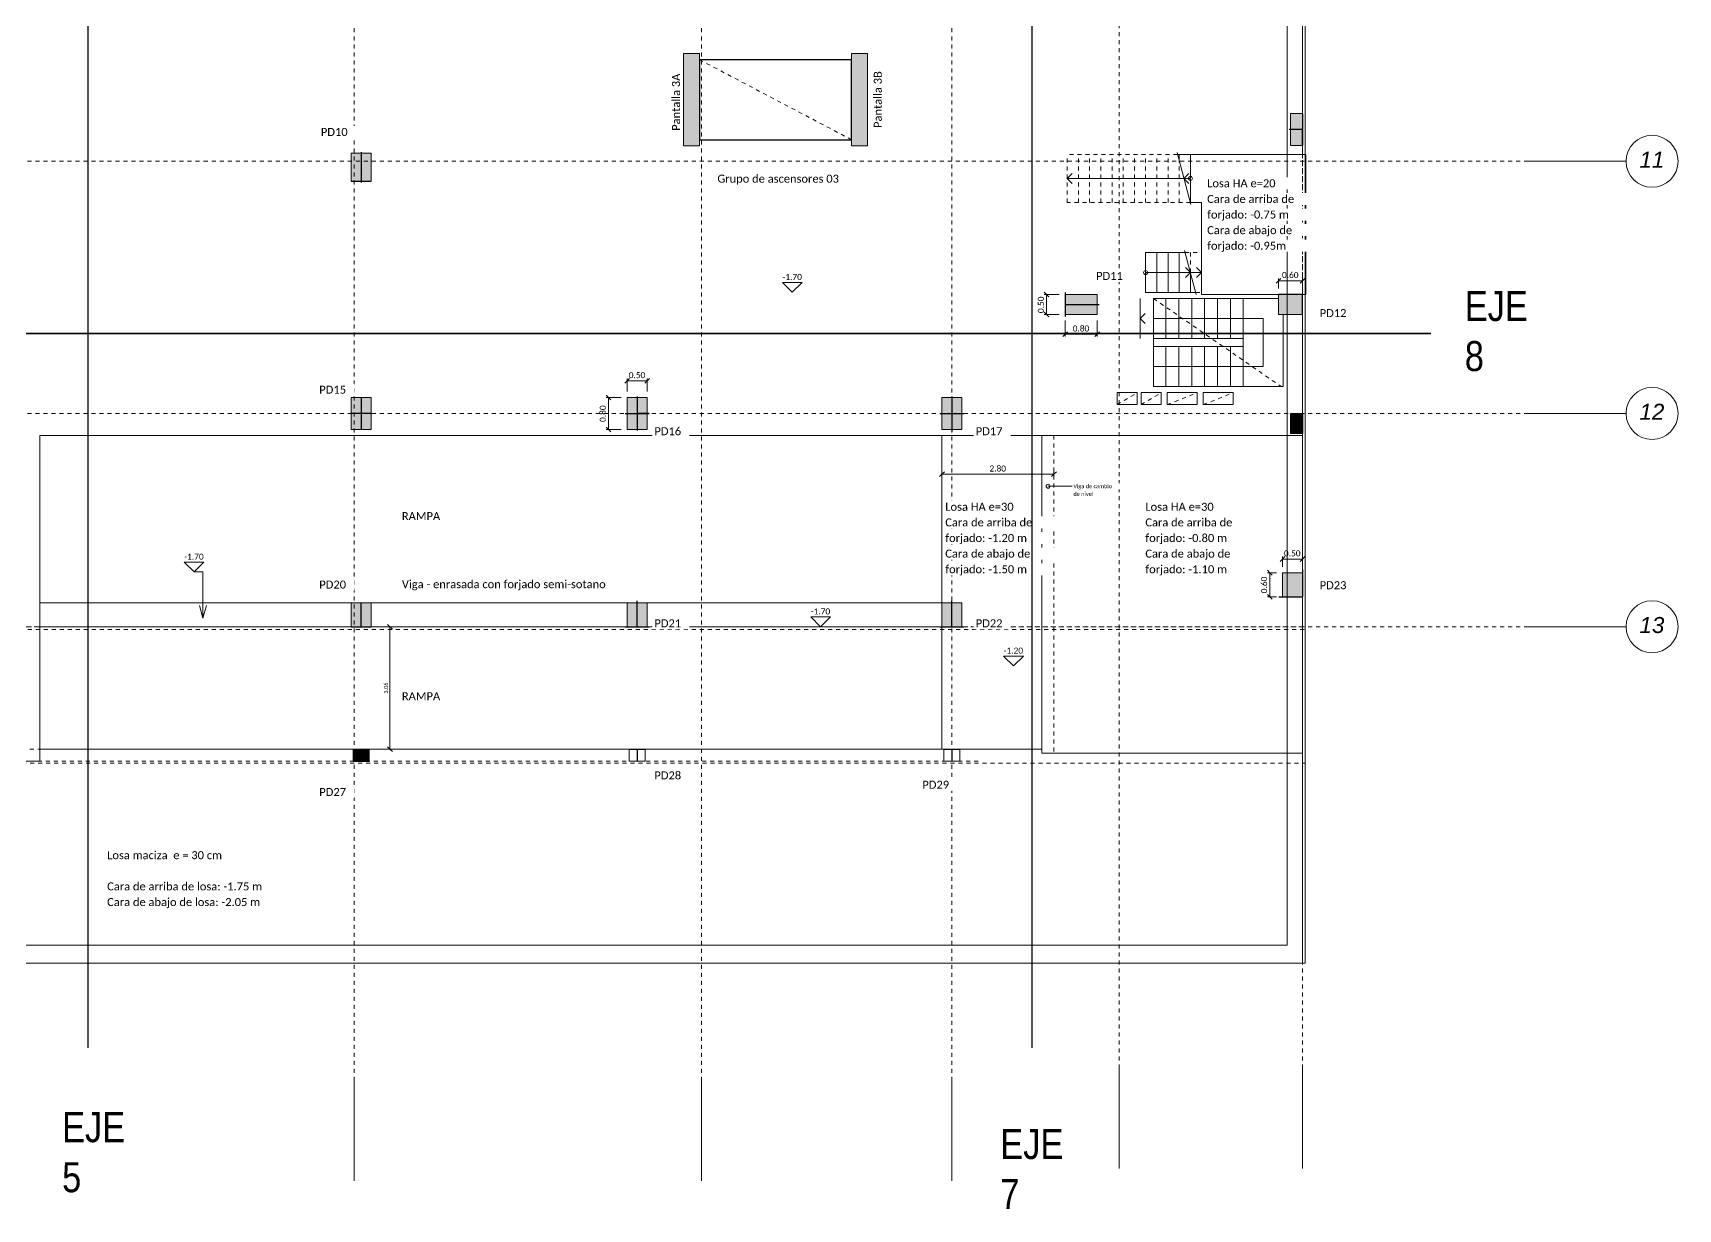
# Model space of a CAD drawing. Header units: millimetres. Extents: x -65 to 53, y -59 to 44.
# Drawn here: x 11.46 to 52.58, y -58.98 to -29.59 of the extents above; entities that cross this region are included whole.
import ezdxf

# ---------------------------------------------------------------- set-up
doc = ezdxf.new("R2010")
doc.units = ezdxf.units.MM
doc.linetypes.add('Trazo general', pattern=[0.001875, 0.00125, -0.000625])
for name, color, linetype, lineweight in [('0-AR-TXT', 7, 'Continuous', 5), ('0-AUX', 7, 'Continuous', 5), ('00-AUX-1', 7, 'Trazo general', 5), ('00-AUX-2', 7, 'Continuous', 5), ('1-AR-ESCALERA', 7, 'Continuous', 5), ('1-AR-ESCALERA-1', 7, 'Trazo general', 5), ('1-AR-PILARES', 7, 'Continuous', 5), ('1-AR-VISTA', 7, 'Continuous', 5), ('CS-COTAS-100', 7, 'Continuous', 5), ('CS-NIVELES', 7, 'Continuous', 5), ('CS-NIVELES-1', 7, 'Continuous', 15)]:
    doc.layers.add(name, color=color, linetype=linetype, lineweight=lineweight)
for name, color, linetype, lineweight, true_color in [('0-AR-TXT-1', 5, 'Continuous', 5, 0x0000ff), ('0-AR-TXT-2', 1, 'Continuous', 5, 0xff0000), ('00-AUX-3', 7, 'Continuous', 25, 0xff8000), ('00-AUX-4', 7, 'Trazo general', 5, 0xa80000), ('00-AUX-5', 5, 'Trazo general', 5, 0x0000ff), ('1-AR-PILARES-1', 7, 'Continuous', 5, 0xc0c0c0), ('CS-COTAS-1', 7, 'Continuous', 5, 0x0080c0), ('CS-COTAS-2', 7, 'Continuous', 5, 0x544282), ('REJILLA-1', 7, 'Continuous', 5, 0x008080), ('REJILLA-2', 7, 'Trazo general', 5, 0x008080)]:
    doc.layers.add(name, color=color, linetype=linetype, lineweight=lineweight, true_color=true_color)
doc.layers.add('EJES DE REPLANTEO', color=30, linetype='Continuous')
doc.styles.add('Arial_I', font='ariali.ttf', dxfattribs={"height": 0.4})
doc.styles.add('Calibri', font='calibri.ttf', dxfattribs={"height": 0.2})
doc.styles.add('Calibri_1', font='calibri.ttf', dxfattribs={"height": 0.15})
doc.styles.add('Calibri_2', font='calibri.ttf', dxfattribs={"height": 0.1})
doc.styles.add('FS_Technic', font='technic_.ttf', dxfattribs={"height": 2.5})
doc.dimstyles.new('AIC_P_Azul_1', dxfattribs={"dimscale": 0.3048, "dimtxt": 0.117735, "dimasz": 0.393701, "dimexe": 0.098425, "dimexo": 0.262467, "dimgap": 0.032808, "dimtad": 1, "dimrnd": 0.01, "dimzin": 0, "dimdsep": 46, "dimtxsty": 'Calibri_2', "dimblk1": 'OBLIQUE', "dimblk2": 'OBLIQUE', "dimsah": 1, "dimcen": 0.09, "dimazin": 0, "dimtfac": 1, "dimtdec": 4, "dimtix": 1, "dimtmove": 0, "dimatfit": 3, "dimfxl": 1, "dimtvp": 1, "dimtolj": 1, "dimtzin": 0, "dimarcsym": 2})
doc.dimstyles.new('AIC_replanteo', dxfattribs={"dimscale": 0.3048, "dimtxt": 0.176602, "dimasz": 0.393701, "dimexe": 0.19685, "dimexo": 0.492126, "dimgap": 0.032808, "dimtad": 1, "dimrnd": 0.01, "dimzin": 0, "dimdsep": 46, "dimtxsty": 'Calibri_1', "dimblk1": 'OBLIQUE', "dimblk2": 'OBLIQUE', "dimsah": 1, "dimcen": 0.09, "dimazin": 0, "dimtfac": 1, "dimtdec": 4, "dimtix": 1, "dimtmove": 0, "dimatfit": 3, "dimfxl": 1, "dimtvp": 1, "dimtolj": 1, "dimtzin": 0, "dimarcsym": 2})

# ---------------------------------------------------------------- blocks, each defined once
blk = doc.blocks.new('Rejilla - Extremo de rejilla-3554-Semi-sotano - forjado 02- STR')
at = {"layer": '0-AUX'}
blk.add_circle((0, 0), 0.0065, dxfattribs=at)
blk = doc.blocks.new('DIMBLOCK76-Semi-sotano - forjado 02- STR')
at = {"layer": 'CS-COTAS-100', "color": 187, "lineweight": 15, "true_color": 0x544282, "transparency": 16777216}
for p, q in [((42.59, -35.786), (42.65, -35.726)), ((43.19, -35.786), (43.25, -35.726)), ((42.59, -35.786), (42.53, -35.846)), ((43.19, -35.786), (43.13, -35.846))]:
    blk.add_line(p, q, dxfattribs=at)
at = {"layer": 'CS-COTAS-100', "color": 187, "true_color": 0x544282, "transparency": 16777216}
for p, q in [((42.59, -35.786), (42.59, -35.726)), ((43.19, -35.786), (43.19, -35.726)), ((42.59, -35.786), (43.19, -35.786)), ((42.59, -35.786), (42.59, -35.982)), ((43.19, -35.786), (43.19, -35.982))]:
    blk.add_line(p, q, dxfattribs=at)
at = {"layer": 'CS-COTAS-100', "color": 0, "transparency": 16777216, "insert": (42.677, -35.568), "char_height": 0.15, "width": 0.5107, "attachment_point": 1, "line_spacing_factor": 1.158048, "style": 'Calibri_1'}
blk.add_mtext('0.60', dxfattribs=at)
blk = doc.blocks.new('_Oblique')
at = {"color": 0, "linetype": 'ByBlock', "lineweight": -2}
blk.add_line((-0.5, -0.5), (0.5, 0.5), dxfattribs=at)
blk = doc.blocks.new('DIMBLOCK77-Semi-sotano - forjado 02- STR')
at = {"layer": 'CS-COTAS-100', "color": 187, "true_color": 0x544282, "transparency": 16777216}
for p, q in [((37.26, -37.122), (37.26, -36.782)), ((38.06, -37.122), (38.06, -36.782)), ((37.26, -37.122), (38.06, -37.122)), ((37.26, -37.122), (37.26, -37.182)), ((38.06, -37.122), (38.06, -37.182))]:
    blk.add_line(p, q, dxfattribs=at)
at = {"layer": 'CS-COTAS-100', "color": 187, "lineweight": 15, "true_color": 0x544282, "transparency": 16777216}
for p, q in [((37.26, -37.122), (37.2, -37.182)), ((37.26, -37.122), (37.32, -37.062)), ((38.06, -37.122), (38, -37.182)), ((38.06, -37.122), (38.12, -37.062))]:
    blk.add_line(p, q, dxfattribs=at)
at = {"layer": 'CS-COTAS-100', "color": 0, "transparency": 16777216, "insert": (37.447, -36.904), "char_height": 0.15, "width": 0.5107, "attachment_point": 1, "line_spacing_factor": 1.158048, "style": 'Calibri_1'}
blk.add_mtext('0.80', dxfattribs=at)
blk = doc.blocks.new('DIMBLOCK78-Semi-sotano - forjado 02- STR')
at = {"layer": 'CS-COTAS-100', "color": 187, "lineweight": 15, "true_color": 0x544282, "transparency": 16777216}
for p, q in [((36.794, -36.132), (36.734, -36.072)), ((36.794, -36.132), (36.854, -36.192)), ((36.794, -36.632), (36.734, -36.572)), ((36.794, -36.632), (36.854, -36.692))]:
    blk.add_line(p, q, dxfattribs=at)
at = {"layer": 'CS-COTAS-100', "color": 187, "true_color": 0x544282, "transparency": 16777216}
for p, q in [((36.794, -36.132), (36.734, -36.132)), ((36.794, -36.132), (36.794, -36.632)), ((36.794, -36.132), (37.11, -36.132)), ((36.794, -36.632), (36.734, -36.632)), ((36.794, -36.632), (37.11, -36.632))]:
    blk.add_line(p, q, dxfattribs=at)
at = {"layer": 'CS-COTAS-100', "color": 0, "transparency": 16777216, "insert": (36.576, -36.595), "char_height": 0.15, "width": 0.5107, "attachment_point": 1, "rotation": 90, "line_spacing_factor": 1.158048, "style": 'Calibri_1'}
blk.add_mtext('0.50', dxfattribs=at)
blk = doc.blocks.new('DIMBLOCK79-Semi-sotano - forjado 02- STR')
at = {"layer": 'CS-COTAS-100', "color": 187, "lineweight": 15, "true_color": 0x544282, "transparency": 16777216}
for p, q in [((26.315, -38.288), (26.375, -38.228)), ((26.815, -38.288), (26.875, -38.228)), ((26.315, -38.288), (26.255, -38.348)), ((26.815, -38.288), (26.755, -38.348))]:
    blk.add_line(p, q, dxfattribs=at)
at = {"layer": 'CS-COTAS-100', "color": 187, "true_color": 0x544282, "transparency": 16777216}
for p, q in [((26.315, -38.288), (26.315, -38.228)), ((26.815, -38.288), (26.815, -38.228)), ((26.315, -38.288), (26.815, -38.288)), ((26.315, -38.288), (26.315, -38.552)), ((26.815, -38.288), (26.815, -38.552))]:
    blk.add_line(p, q, dxfattribs=at)
at = {"layer": 'CS-COTAS-100', "color": 0, "transparency": 16777216, "insert": (26.352, -38.07), "char_height": 0.15, "width": 0.5107, "attachment_point": 1, "line_spacing_factor": 1.158048, "style": 'Calibri_1'}
blk.add_mtext('0.50', dxfattribs=at)
blk = doc.blocks.new('DIMBLOCK80-Semi-sotano - forjado 02- STR')
at = {"layer": 'CS-COTAS-100', "color": 187, "lineweight": 15, "true_color": 0x544282, "transparency": 16777216}
for p, q in [((25.847, -38.702), (25.787, -38.642)), ((25.847, -38.702), (25.907, -38.762)), ((25.847, -39.502), (25.787, -39.442)), ((25.847, -39.502), (25.907, -39.562))]:
    blk.add_line(p, q, dxfattribs=at)
at = {"layer": 'CS-COTAS-100', "color": 187, "true_color": 0x544282, "transparency": 16777216}
for p, q in [((25.847, -38.702), (25.787, -38.702)), ((25.847, -39.502), (25.847, -38.702)), ((25.847, -38.702), (26.165, -38.702)), ((25.847, -39.502), (25.787, -39.502)), ((25.847, -39.502), (26.165, -39.502))]:
    blk.add_line(p, q, dxfattribs=at)
at = {"layer": 'CS-COTAS-100', "color": 0, "transparency": 16777216, "insert": (25.629, -39.315), "char_height": 0.15, "width": 0.5107, "attachment_point": 1, "rotation": 90, "line_spacing_factor": 1.158048, "style": 'Calibri_1'}
blk.add_mtext('0.80', dxfattribs=at)
blk = doc.blocks.new('DIMBLOCK81-Semi-sotano - forjado 02- STR')
at = {"layer": 'CS-COTAS-100', "color": 187, "lineweight": 15, "true_color": 0x544282, "transparency": 16777216}
for p, q in [((42.69, -42.74), (42.63, -42.8)), ((42.69, -42.74), (42.75, -42.68)), ((43.19, -42.74), (43.13, -42.8)), ((43.19, -42.74), (43.25, -42.68))]:
    blk.add_line(p, q, dxfattribs=at)
at = {"layer": 'CS-COTAS-100', "color": 187, "true_color": 0x544282, "transparency": 16777216}
for p, q in [((42.69, -42.74), (42.69, -42.68)), ((42.69, -42.74), (43.19, -42.74)), ((42.69, -42.74), (42.69, -42.932)), ((43.19, -42.74), (43.19, -42.68)), ((43.19, -42.74), (43.19, -42.932))]:
    blk.add_line(p, q, dxfattribs=at)
at = {"layer": 'CS-COTAS-100', "color": 0, "transparency": 16777216, "insert": (42.727, -42.522), "char_height": 0.15, "width": 0.5107, "attachment_point": 1, "line_spacing_factor": 1.158048, "style": 'Calibri_1'}
blk.add_mtext('0.50', dxfattribs=at)
blk = doc.blocks.new('DIMBLOCK82-Semi-sotano - forjado 02- STR')
at = {"layer": 'CS-COTAS-100', "color": 187, "lineweight": 15, "true_color": 0x544282, "transparency": 16777216}
for p, q in [((42.374, -43.082), (42.314, -43.022)), ((42.374, -43.082), (42.434, -43.142)), ((42.374, -43.682), (42.314, -43.622)), ((42.374, -43.682), (42.434, -43.742))]:
    blk.add_line(p, q, dxfattribs=at)
at = {"layer": 'CS-COTAS-100', "color": 187, "true_color": 0x544282, "transparency": 16777216}
for p, q in [((42.374, -43.082), (42.314, -43.082)), ((42.374, -43.682), (42.374, -43.082)), ((42.374, -43.082), (42.54, -43.082)), ((42.374, -43.682), (42.314, -43.682)), ((42.374, -43.682), (42.54, -43.682))]:
    blk.add_line(p, q, dxfattribs=at)
at = {"layer": 'CS-COTAS-100', "color": 0, "transparency": 16777216, "insert": (42.156, -43.595), "char_height": 0.15, "width": 0.5107, "attachment_point": 1, "rotation": 90, "line_spacing_factor": 1.158048, "style": 'Calibri_1'}
blk.add_mtext('0.60', dxfattribs=at)
blk = doc.blocks.new('DIMBLOCK95-Semi-sotano - forjado 02- STR')
at = {"layer": 'CS-COTAS-100', "color": 187, "lineweight": 15, "true_color": 0x544282, "transparency": 16777216}
for p, q in [((34.18, -40.621), (34.12, -40.681)), ((34.18, -40.621), (34.24, -40.561)), ((36.98, -40.621), (36.92, -40.681)), ((36.98, -40.621), (37.04, -40.561))]:
    blk.add_line(p, q, dxfattribs=at)
at = {"layer": 'CS-COTAS-100', "color": 187, "true_color": 0x544282, "transparency": 16777216}
for p, q in [((34.18, -40.621), (34.18, -40.561)), ((34.18, -40.621), (36.98, -40.621)), ((34.18, -40.621), (34.18, -40.686)), ((36.98, -40.621), (36.98, -40.561)), ((36.98, -40.621), (36.98, -40.686))]:
    blk.add_line(p, q, dxfattribs=at)
at = {"layer": 'CS-COTAS-100', "color": 0, "transparency": 16777216, "insert": (35.367, -40.403), "char_height": 0.15, "width": 0.5107, "attachment_point": 1, "line_spacing_factor": 1.158048, "style": 'Calibri_1'}
blk.add_mtext('2.80', dxfattribs=at)
blk = doc.blocks.new('Cotas de elevación - Cota vertical-26384-Semi-sotano - forjado 02- STR')
at = {"layer": 'CS-NIVELES'}
for p, q in [((0.00247, 0.00247), (-0.00247, 0.00247)), ((-0.00247, 0.00247), (0, 0)), ((0, 0), (0.00247, 0.00247))]:
    blk.add_line(p, q, dxfattribs=at)
blk = doc.blocks.new('DIMBLOCK103-Semi-sotano - forjado 02- STR')
at = {"layer": 'CS-COTAS-100', "color": 142, "lineweight": 15, "true_color": 0x0080c0, "transparency": 16777216}
for p, q in [((20.386, -44.432), (20.326, -44.372)), ((20.386, -44.432), (20.446, -44.492)), ((20.386, -47.492), (20.326, -47.432)), ((20.386, -47.492), (20.446, -47.552))]:
    blk.add_line(p, q, dxfattribs=at)
at = {"layer": 'CS-COTAS-100', "color": 142, "true_color": 0x0080c0, "transparency": 16777216}
for p, q in [((20.386, -44.432), (20, -44.432)), ((20.386, -47.492), (20.386, -44.432)), ((20.386, -44.432), (20.416, -44.432)), ((20.386, -47.492), (20.381, -47.492)), ((20.386, -47.492), (20.416, -47.492))]:
    blk.add_line(p, q, dxfattribs=at)
at = {"layer": 'CS-COTAS-100', "color": 0, "transparency": 16777216, "insert": (20.237, -46.104), "char_height": 0.1, "width": 0.34047, "attachment_point": 1, "rotation": 90, "line_spacing_factor": 1.158048, "style": 'Calibri_2'}
blk.add_mtext('3.06', dxfattribs=at)
blk = doc.blocks.new('zw$7473')
at = {"layer": 'EJES DE REPLANTEO'}
for p, q in [((-6.648, -79.782), (-6.648, 15.611)), ((16.942, -79.782), (16.942, -26.497)), ((26.908, -61.93), (-62.197, -61.93)), ((-31.24, -61.93), (26.908, -61.93))]:
    blk.add_line(p, q, dxfattribs=at)
at = {"layer": 'EJES DE REPLANTEO', "char_height": 0.75, "attachment_point": 1, "style": 'FS_Technic'}
for s, insert, width in [('EJE 8', (27.756, -60.871), 0.46178), ('EJE 5', (-7.297, -81.389), 0.32984), ('EJE 7', (16.149, -81.811), 0.58017)]:
    blk.add_mtext(s, dxfattribs=dict(at, insert=insert, width=width))

msp = doc.modelspace()

# ---------------------------------------------------------------- hatches: boundary and pattern name
at = {"layer": '1-AR-PILARES-1'}
for points in [[(27.72, -32.412), (28.12, -32.412), (28.12, -30.112), (27.72, -30.112), (27.72, -31.584)], [(31.92, -32.412), (32.32, -32.412), (32.32, -30.112), (31.92, -30.112), (31.92, -31.584)], [(42.89, -32.403), (43.19, -32.403), (43.19, -31.603), (42.89, -31.603)], [(19.42, -33.302), (19.92, -33.302), (19.92, -32.602), (19.42, -32.602)], [(38.06, -36.632), (38.06, -36.132), (37.26, -36.132), (37.26, -36.632)], [(42.59, -36.632), (43.19, -36.632), (43.19, -36.132), (42.59, -36.132)], [(19.42, -39.502), (19.92, -39.502), (19.92, -38.702), (19.42, -38.702)], [(26.315, -39.502), (26.815, -39.502), (26.815, -38.702), (26.315, -38.702)], [(34.18, -39.502), (34.68, -39.502), (34.68, -38.702), (34.18, -38.702)], [(42.89, -39.602), (43.19, -39.602), (43.19, -39.102), (42.89, -39.102), (42.89, -39.147)], [(42.69, -43.682), (43.19, -43.682), (43.19, -43.082), (42.69, -43.082)], [(42.69, -43.682), (43.19, -43.682), (43.19, -43.082), (42.69, -43.082)], [(19.42, -44.432), (19.92, -44.432), (19.92, -43.832), (19.42, -43.832)], [(26.315, -44.432), (26.815, -44.432), (26.815, -43.832), (26.315, -43.832)], [(34.18, -44.432), (34.68, -44.432), (34.68, -43.832), (34.18, -43.832)], [(19.47, -47.792), (19.87, -47.792), (19.87, -47.492), (19.47, -47.492)]]:
    msp.add_hatch(color=256, dxfattribs=at).paths.add_polyline_path(points)

# ---------------------------------------------------------------- linework, layer by layer
at = {"layer": '0-AR-TXT'}
msp.add_line((36.834, -40.92), (37.465, -40.92), dxfattribs=at)
msp.add_circle((36.834, -40.92), 0.05, dxfattribs=at)
at = {"layer": '0-AUX'}
for p, q in [((37.31, -33.231), (37.435, -33.106)), ((40.229, -33.231), (37.31, -33.231)), ((37.31, -33.231), (37.435, -33.356)), ((40.229, -33.231), (40.354, -33.106)), ((40.39, -33.231), (40.229, -33.231)), ((40.229, -33.231), (40.354, -33.356)), ((39.27, -35.582), (39.55, -35.582)), ((39.55, -35.582), (39.83, -35.582)), ((39.83, -35.582), (40.11, -35.582)), ((40.11, -35.582), (40.39, -35.582)), ((40.39, -35.582), (40.265, -35.457)), ((40.39, -35.582), (40.265, -35.707)), ((40.39, -35.582), (40.67, -35.582)), ((40.67, -35.582), (40.545, -35.457)), ((40.67, -35.582), (40.545, -35.707)), ((39.132, -36.732), (39.257, -36.607)), ((39.132, -36.732), (39.257, -36.857)), ((39.776, -36.732), (39.47, -36.732)), ((40.099, -36.732), (39.776, -36.732)), ((40.421, -36.732), (40.099, -36.732)), ((40.743, -36.732), (40.421, -36.732)), ((41.065, -36.732), (40.743, -36.732)), ((41.387, -36.732), (41.065, -36.732)), ((41.71, -36.732), (41.387, -36.732)), ((42.21, -36.732), (41.71, -36.732)), ((42.21, -37.932), (42.21, -36.732)), ((39.47, -37.932), (39.776, -37.932)), ((39.776, -37.932), (40.099, -37.932)), ((40.099, -37.932), (40.421, -37.932)), ((40.421, -37.932), (40.743, -37.932)), ((40.743, -37.932), (41.065, -37.932)), ((41.065, -37.932), (41.387, -37.932)), ((41.387, -37.932), (41.71, -37.932)), ((41.71, -37.932), (42.21, -37.932))]:
    msp.add_line(p, q, dxfattribs=at)
for centre in [(40.39, -33.231), (39.27, -35.582)]:
    msp.add_circle(centre, 0.05, dxfattribs=at)
at = {"layer": '00-AUX-1'}
for p, q in [((31.92, -30.262), (28.12, -30.262)), ((28.12, -30.262), (31.92, -32.262)), ((28.12, -32.262), (31.92, -32.262)), ((39.47, -36.232), (42.66, -38.432)), ((38.56, -38.882), (38.56, -38.582)), ((38.56, -38.582), (39.06, -38.582)), ((38.56, -38.882), (39.06, -38.582)), ((39.06, -38.582), (39.06, -38.882)), ((39.16, -38.882), (39.16, -38.582)), ((39.16, -38.882), (39.66, -38.582)), ((39.36, -38.582), (39.66, -38.582)), ((39.66, -38.582), (39.66, -38.882)), ((39.81, -38.882), (39.81, -38.582)), ((39.81, -38.582), (40.56, -38.582)), ((39.81, -38.882), (40.56, -38.582)), ((40.56, -38.582), (40.56, -38.882)), ((40.71, -38.882), (40.71, -38.582)), ((40.71, -38.582), (41.46, -38.582)), ((40.71, -38.882), (41.46, -38.582)), ((41.46, -38.582), (41.46, -38.882)), ((39.06, -38.882), (38.56, -38.882)), ((39.66, -38.882), (39.16, -38.882)), ((40.56, -38.882), (39.81, -38.882)), ((41.46, -38.882), (40.71, -38.882))]:
    msp.add_line(p, q, dxfattribs=at)
at = {"layer": '00-AUX-2'}
for p, q in [((43.26, 35.978), (43.26, -52.842)), ((42.81, 35.528), (42.81, -52.392)), ((-30.84, -52.392), (42.81, -52.392)), ((-31.161, -52.842), (43.26, -52.842))]:
    msp.add_line(p, q, dxfattribs=at)
at = {"layer": '00-AUX-3'}
for p, q in [((28.12, -30.262), (28.12, -32.262)), ((31.92, -30.262), (28.12, -30.262)), ((31.92, -32.262), (31.92, -30.262)), ((43.19, -31.603), (43.19, -32.403)), ((43.19, -32.003), (42.86, -32.003)), ((43.19, -32.403), (43.19, -32.003)), ((28.12, -32.262), (31.92, -32.262)), ((19.67, -32.572), (19.67, -33.332)), ((19.42, -33.302), (19.92, -33.302)), ((37.26, -36.082), (37.26, -36.682)), ((43.19, -36.132), (42.59, -36.132)), ((43.19, -36.632), (43.19, -36.132)), ((37.26, -36.382), (38.11, -36.382)), ((19.67, -38.702), (19.67, -39.502)), ((26.56, -38.677), (26.56, -39.527)), ((34.43, -38.677), (34.43, -39.557)), ((19.92, -39.102), (19.42, -39.102)), ((26.26, -39.102), (26.86, -39.102)), ((26.86, -39.102), (26.56, -39.102)), ((34.13, -39.102), (34.73, -39.102)), ((43.19, -39.102), (43.19, -39.602)), ((43.19, -43.002), (43.19, -43.682)), ((19.67, -44.432), (19.67, -43.832)), ((26.56, -44.432), (26.56, -43.782)), ((34.43, -44.432), (34.43, -43.782)), ((42.6, -43.682), (43.19, -43.682)), ((19.42, -44.432), (19.92, -44.432)), ((26.258, -44.432), (26.863, -44.432)), ((34.13, -44.432), (34.73, -44.432)), ((19.67, -47.792), (19.67, -47.492)), ((26.363, -47.492), (26.763, -47.492)), ((26.563, -47.492), (26.563, -47.792)), ((34.23, -47.492), (34.63, -47.492)), ((34.43, -47.492), (34.43, -47.792)), ((19.47, -47.792), (19.87, -47.792))]:
    msp.add_line(p, q, dxfattribs=at)
at = {"layer": '00-AUX-4'}
for p, q in [((-5.615, -47.492), (35.185, -47.492)), ((-5.615, -47.792), (35.185, -47.792))]:
    msp.add_line(p, q, dxfattribs=at)
at = {"layer": '00-AUX-5'}
for p, q in [((43.19, 35.978), (43.19, -52.842)), ((43.26, 35.978), (43.26, -52.842)), ((36.68, -39.652), (36.68, -47.592)), ((36.98, -39.652), (36.98, -47.592)), ((-33.902, -44.432), (43.26, -44.432)), ((-33.867, -44.502), (43.26, -44.502)), ((-32.406, -47.842), (43.26, -47.842)), ((43.26, -52.842), (-31.161, -52.842))]:
    msp.add_line(p, q, dxfattribs=at)
at = {"layer": '1-AR-ESCALERA'}
for p, q in [((40.056, -32.583), (40.403, -33.88)), ((40.39, -32.632), (40.069, -32.632)), ((40.11, -32.786), (40.11, -32.632)), ((40.39, -33.831), (40.39, -32.632)), ((40.39, -33.831), (40.39, -32.632)), ((39.27, -35.082), (39.27, -36.082)), ((39.27, -35.082), (40.256, -35.082)), ((39.27, -35.082), (39.27, -36.082)), ((39.55, -35.082), (39.55, -36.082)), ((39.83, -35.082), (39.83, -36.082)), ((40.11, -35.082), (40.11, -36.082)), ((40.537, -36.131), (40.243, -35.034)), ((40.39, -35.582), (40.39, -36.082)), ((39.27, -36.082), (40.524, -36.082)), ((39.132, -37.232), (39.132, -36.232)), ((39.776, -37.232), (39.776, -36.232)), ((40.099, -37.232), (40.099, -36.232)), ((40.421, -37.232), (40.421, -36.232)), ((40.743, -37.232), (40.743, -36.232)), ((41.065, -37.232), (41.065, -36.232)), ((41.387, -37.232), (41.387, -36.232)), ((41.71, -37.232), (41.71, -36.232)), ((41.71, -37.232), (41.71, -36.232)), ((41.71, -37.232), (39.47, -37.232)), ((41.71, -37.232), (41.71, -37.432)), ((39.47, -37.432), (41.71, -37.432)), ((39.776, -37.432), (39.776, -38.432)), ((40.099, -37.432), (40.099, -38.432)), ((40.421, -37.432), (40.421, -38.432)), ((40.743, -37.432), (40.743, -38.432)), ((41.065, -37.432), (41.065, -38.432)), ((41.387, -37.432), (41.387, -38.432)), ((41.71, -37.432), (41.71, -38.432)), ((41.71, -37.432), (41.71, -38.432))]:
    msp.add_line(p, q, dxfattribs=at)
at = {"layer": '1-AR-ESCALERA-1'}
for p, q in [((37.31, -33.831), (37.31, -32.632)), ((40.069, -32.632), (37.31, -32.632)), ((37.59, -33.831), (37.59, -32.632)), ((37.87, -33.831), (37.87, -32.632)), ((38.15, -33.831), (38.15, -32.632)), ((38.43, -33.831), (38.43, -32.632)), ((38.71, -33.831), (38.71, -32.632)), ((38.99, -33.831), (38.99, -32.632)), ((39.27, -33.831), (39.27, -32.632)), ((39.55, -33.831), (39.55, -32.632)), ((39.83, -33.831), (39.83, -32.632)), ((40.11, -33.831), (40.11, -32.786)), ((40.39, -33.831), (37.31, -33.831)), ((40.256, -35.082), (40.67, -35.082)), ((40.39, -35.082), (40.39, -35.582)), ((40.67, -35.082), (40.67, -36.082)), ((40.524, -36.082), (40.67, -36.082))]:
    msp.add_line(p, q, dxfattribs=at)
at = {"layer": '1-AR-PILARES'}
for p, q in [((27.72, -30.112), (27.72, -32.412)), ((28.12, -30.112), (27.72, -30.112)), ((28.12, -32.412), (28.12, -30.112)), ((31.92, -30.112), (31.92, -32.412)), ((32.32, -30.112), (31.92, -30.112)), ((32.32, -32.412), (32.32, -30.112)), ((43.19, -31.603), (42.89, -31.603)), ((42.89, -31.603), (42.89, -32.403)), ((43.19, -32.403), (43.19, -31.603)), ((27.72, -32.412), (28.12, -32.412)), ((31.92, -32.412), (32.32, -32.412)), ((42.89, -32.403), (43.19, -32.403)), ((19.92, -32.602), (19.42, -32.602)), ((19.42, -32.602), (19.42, -33.302)), ((19.92, -33.302), (19.92, -32.602)), ((19.42, -33.302), (19.92, -33.302)), ((38.06, -36.132), (37.26, -36.132)), ((37.26, -36.132), (37.26, -36.632)), ((38.06, -36.632), (38.06, -36.132)), ((43.19, -36.132), (42.59, -36.132)), ((42.59, -36.132), (42.59, -36.632)), ((43.19, -36.632), (43.19, -36.132)), ((37.26, -36.632), (38.06, -36.632)), ((42.59, -36.632), (43.19, -36.632)), ((19.42, -38.702), (19.42, -39.502)), ((19.92, -38.702), (19.42, -38.702)), ((19.92, -39.502), (19.92, -38.702)), ((26.315, -38.702), (26.315, -39.502)), ((26.815, -38.702), (26.315, -38.702)), ((26.815, -39.502), (26.815, -38.702)), ((34.18, -38.702), (34.18, -39.502)), ((34.68, -38.702), (34.18, -38.702)), ((34.68, -39.502), (34.68, -38.702)), ((43.19, -39.102), (42.89, -39.102)), ((42.89, -39.102), (42.89, -39.602)), ((43.19, -39.602), (43.19, -39.102)), ((19.42, -39.502), (19.92, -39.502)), ((26.315, -39.502), (26.815, -39.502)), ((34.18, -39.502), (34.68, -39.502)), ((42.89, -39.602), (43.19, -39.602)), ((42.69, -43.082), (42.69, -43.682)), ((43.19, -43.082), (42.69, -43.082)), ((42.69, -43.082), (42.69, -43.682)), ((43.19, -43.082), (42.69, -43.082)), ((43.19, -43.682), (43.19, -43.082)), ((43.19, -43.682), (43.19, -43.082)), ((19.42, -43.832), (19.42, -44.432)), ((19.92, -43.832), (19.42, -43.832)), ((19.92, -44.432), (19.92, -43.832)), ((26.315, -43.832), (26.315, -44.432)), ((26.815, -43.832), (26.315, -43.832)), ((26.815, -44.432), (26.815, -43.832)), ((34.18, -43.832), (34.18, -44.432)), ((34.68, -43.832), (34.18, -43.832)), ((34.68, -44.432), (34.68, -43.832)), ((42.69, -43.682), (43.19, -43.682)), ((42.69, -43.682), (43.19, -43.682)), ((19.42, -44.432), (19.92, -44.432)), ((26.315, -44.432), (26.815, -44.432)), ((34.18, -44.432), (34.68, -44.432)), ((19.87, -47.492), (19.47, -47.492)), ((19.47, -47.492), (19.47, -47.792)), ((19.87, -47.792), (19.87, -47.492)), ((26.765, -47.492), (26.365, -47.492)), ((26.365, -47.792), (26.365, -47.492)), ((26.765, -47.792), (26.765, -47.492)), ((34.63, -47.492), (34.23, -47.492)), ((34.23, -47.792), (34.23, -47.492)), ((34.63, -47.792), (34.63, -47.492)), ((19.47, -47.792), (19.87, -47.792)), ((26.765, -47.792), (26.365, -47.792)), ((34.63, -47.792), (34.23, -47.792))]:
    msp.add_line(p, q, dxfattribs=at)
at = {"layer": '1-AR-VISTA'}
for p, q in [((43.19, -31.603), (43.19, -28.277)), ((28.12, -30.262), (31.92, -30.262)), ((31.92, -32.262), (28.12, -32.262)), ((43.19, -32.632), (43.19, -32.403)), ((43.27, -32.632), (40.39, -32.632)), ((43.27, -36.132), (43.27, -32.632)), ((40.39, -33.831), (40.67, -33.831)), ((40.67, -33.831), (40.67, -36.132)), ((40.67, -36.132), (42.59, -36.132)), ((43.19, -36.132), (43.27, -36.132)), ((39.47, -38.432), (39.47, -36.232)), ((39.47, -36.232), (42.59, -36.232)), ((42.71, -36.632), (42.71, -38.432)), ((43.19, -39.102), (43.19, -36.632)), ((38.56, -38.582), (39.06, -38.582)), ((38.56, -38.882), (38.56, -38.582)), ((39.06, -38.582), (39.06, -38.882)), ((39.16, -38.582), (39.66, -38.582)), ((39.16, -38.882), (39.16, -38.582)), ((42.71, -38.432), (39.47, -38.432)), ((39.66, -38.582), (39.66, -38.882)), ((39.81, -38.582), (40.56, -38.582)), ((39.81, -38.882), (39.81, -38.582)), ((40.56, -38.582), (40.56, -38.882)), ((40.71, -38.582), (41.46, -38.582)), ((40.71, -38.882), (40.71, -38.582)), ((41.46, -38.582), (41.46, -38.882)), ((39.06, -38.882), (38.56, -38.882)), ((39.66, -38.882), (39.16, -38.882)), ((40.56, -38.882), (39.81, -38.882)), ((41.46, -38.882), (40.71, -38.882)), ((11.635, -47.792), (11.635, -39.652)), ((11.635, -39.652), (43.19, -39.652)), ((34.18, -39.652), (34.18, -43.832)), ((36.68, -39.652), (36.68, -47.592)), ((43.19, -43.082), (43.19, -39.602)), ((19.42, -43.832), (11.635, -43.832)), ((26.315, -43.832), (19.92, -43.832)), ((34.18, -43.832), (26.815, -43.832)), ((43.19, -52.842), (43.19, -43.682)), ((11.635, -44.432), (19.42, -44.432)), ((19.92, -44.432), (26.315, -44.432)), ((26.815, -44.432), (34.18, -44.432)), ((34.18, -44.432), (34.18, -47.492)), ((19.47, -47.492), (11.635, -47.492)), ((26.365, -47.492), (19.87, -47.492)), ((34.23, -47.492), (26.765, -47.492)), ((34.63, -47.492), (36.68, -47.492)), ((36.68, -47.592), (43.19, -47.592)), ((11.19, -47.792), (11.635, -47.792)), ((2.335, -52.842), (43.19, -52.842))]:
    msp.add_line(p, q, dxfattribs=at)
at = {"layer": 'CS-NIVELES'}
for p, q in [((15.712, -43.062), (15.49, -43.062)), ((15.712, -44.218), (15.712, -43.062))]:
    msp.add_line(p, q, dxfattribs=at)
at = {"layer": 'CS-NIVELES-1'}
for q in [(15.627, -43.9), (15.797, -43.9)]:
    msp.add_line((15.712, -44.218), q, dxfattribs=at)
at = {"layer": 'REJILLA-1'}
for p, q in [((48.777, -32.802), (51.277, -32.802)), ((48.777, -39.102), (51.277, -39.102)), ((48.777, -44.432), (51.277, -44.432)), ((38.61, -57.972), (38.61, -55.472)), ((43.19, -57.972), (43.19, -55.472)), ((19.49, -58.279), (19.49, -55.779)), ((28.17, -58.279), (28.17, -55.779)), ((34.43, -58.279), (34.43, -55.779))]:
    msp.add_line(p, q, dxfattribs=at)
at = {"layer": 'REJILLA-2'}
for p, q in [((19.49, -55.779), (19.49, 40.6)), ((28.17, -55.779), (28.17, 40.6)), ((34.43, -55.779), (34.43, 40.6)), ((38.61, -55.472), (38.61, 40.6)), ((43.19, -55.472), (43.19, 40.6)), ((-33.27, -32.802), (48.777, -32.802)), ((-33.27, -39.102), (48.777, -39.102)), ((-33.27, -44.432), (48.777, -44.432))]:
    msp.add_line(p, q, dxfattribs=at)

# ---------------------------------------------------------------- block references
at = {"layer": '0-AUX', "xscale": 99.99999999999993, "yscale": 99.99999999999993, "zscale": 99.99999999999993, "rotation": 269.9999999999994}
for p in [(51.927, -32.802), (51.927, -39.102), (51.927, -44.432)]:
    msp.add_blockref('Rejilla - Extremo de rejilla-3554-Semi-sotano - forjado 02- STR', p, dxfattribs=at)
at = {"layer": 'CS-NIVELES', "xscale": 99.99999999999993, "yscale": 99.99999999999993, "zscale": 99.99999999999993}
for p in [(30.441, -36.073), (15.49, -43.062), (31.147, -44.432), (35.967, -45.41)]:
    msp.add_blockref('Cotas de elevación - Cota vertical-26384-Semi-sotano - forjado 02- STR', p, dxfattribs=at)

# ---------------------------------------------------------------- texts
at = {"layer": '0-AR-TXT-1', "char_height": 0.2, "attachment_point": 1, "style": 'Calibri', "bg_fill": 3, "box_fill_scale": 1.25, "bg_fill_color": 256, "bg_fill_true_color": 13158600, "bg_fill_transparency": 0}
for s, insert, width in [('Grupo de ascensores 03', (28.568, -33.136), 3.74388), ('PD12', (43.62, -36.494), 0.82574), ('PD23', (43.62, -43.294), 0.82574)]:
    msp.add_mtext(s, dxfattribs=dict(at, insert=insert, width=width))
at = {"layer": '0-AR-TXT-2', "char_height": 0.2, "attachment_point": 1, "style": 'Calibri', "bg_fill": 3, "box_fill_scale": 1.25, "bg_fill_color": 256, "bg_fill_true_color": 13158600, "bg_fill_transparency": 0}
for s, insert, width in [('RAMPA', (20.683, -41.568), 1.1865), ('Losa HA e=30', (39.263, -41.334), 2.10844), ('Viga - enrasada con forjado semi-sotano', (20.683, -43.268), 6.28523), ('RAMPA', (20.683, -46.068), 1.1865), ('Losa maciza  e = 30 cm', (13.318, -50.04), 3.53544), ('Cara de arriba de losa: -1.75 m', (13.318, -50.82), 4.78607)]:
    msp.add_mtext(s, dxfattribs=dict(at, insert=insert, width=width))
at = {"layer": 'CS-NIVELES', "char_height": 0.15, "width": 0.59123, "attachment_point": 1, "line_spacing_factor": 1.158048, "style": 'Calibri_1'}
for s, insert in [('-1.70', (30.195, -35.615)), ('-1.70', (15.244, -42.604)), ('-1.70', (30.901, -43.974)), ('-1.20', (35.721, -44.952))]:
    msp.add_mtext(s, dxfattribs=dict(at, insert=insert))

# ---------------------------------------------------------------- dimensions: what is measured, and where the dimension line sits
at = {"layer": 'CS-COTAS-2'}
for base, p1, p2, override, picture, middle in [((43.19, -35.786), (42.59, -36.132), (43.19, -36.132), {"dimpost": '<>', "dimfxl": 0.6}, 'DIMBLOCK76-Semi-sotano - forjado 02- STR', (42.89, -35.699)), ((38.06, -37.122), (37.26, -36.632), (38.06, -36.632), {"dimpost": '<>', "dimfxl": 0.8}, 'DIMBLOCK77-Semi-sotano - forjado 02- STR', (37.66, -37.035)), ((26.815, -38.288), (26.315, -38.702), (26.815, -38.702), {"dimpost": '<>', "dimfxl": 0.5}, 'DIMBLOCK79-Semi-sotano - forjado 02- STR', (26.565, -38.201)), ((36.98, -40.621), (34.18, -40.536), (36.98, -40.536), {"dimpost": '<>', "dimfxl": 2.8}, 'DIMBLOCK95-Semi-sotano - forjado 02- STR', (35.58, -40.534)), ((43.19, -42.74), (42.69, -43.082), (43.19, -43.082), {"dimpost": '<>', "dimfxl": 0.5}, 'DIMBLOCK81-Semi-sotano - forjado 02- STR', (42.94, -42.653))]:
    dim = msp.add_linear_dim(base=base, p1=p1, p2=p2, dimstyle='AIC_replanteo', override=override, dxfattribs=at)
    dim.commit()
    dim.dimension.update_dxf_attribs({"geometry": picture, "text_midpoint": middle})
for base, p1, p2, override, picture, middle in [((36.794, -36.632), (37.26, -36.132), (37.26, -36.632), {"dimpost": '<>', "dimfxl": 0.5}, 'DIMBLOCK78-Semi-sotano - forjado 02- STR', (36.707, -36.382)), ((25.847, -38.702), (26.315, -39.502), (26.315, -38.702), {"dimpost": '<>', "dimfxl": 0.8}, 'DIMBLOCK80-Semi-sotano - forjado 02- STR', (25.76, -39.102)), ((42.374, -43.082), (42.69, -43.682), (42.69, -43.082), {"dimpost": '<>', "dimfxl": 0.6}, 'DIMBLOCK82-Semi-sotano - forjado 02- STR', (42.287, -43.382))]:
    dim = msp.add_linear_dim(base=base, p1=p1, p2=p2, angle=90, dimstyle='AIC_replanteo', override=override, dxfattribs=at)
    dim.commit()
    dim.dimension.update_dxf_attribs({"geometry": picture, "text_midpoint": middle})

# ---------------------------------------------------------------- next in the draw order: texts
at = {"layer": '0-AR-TXT', "insert": (37.465, -40.87), "char_height": 0.1, "width": 1.25063, "attachment_point": 1, "style": 'Calibri_2', "bg_fill": 3, "box_fill_scale": 1.25, "bg_fill_color": 256, "bg_fill_true_color": 13158600, "bg_fill_transparency": 0}
msp.add_mtext('Viga de cambio ', dxfattribs=at)
at = {"layer": '0-AR-TXT-1', "char_height": 0.2, "attachment_point": 1, "rotation": 90, "style": 'Calibri', "bg_fill": 3, "box_fill_scale": 1.25, "bg_fill_color": 256, "bg_fill_true_color": 13158600, "bg_fill_transparency": 0}
for s, insert, width in [('Pantalla 3A', (27.434, -32.04), 1.76371), ('Pantalla 3B', (32.476, -31.968), 1.74768)]:
    msp.add_mtext(s, dxfattribs=dict(at, insert=insert, width=width))
at = {"layer": '0-AR-TXT-1', "char_height": 0.2, "width": 0.82574, "attachment_point": 1, "style": 'Calibri', "bg_fill": 3, "box_fill_scale": 1.25, "bg_fill_color": 256, "bg_fill_true_color": 13158600, "bg_fill_transparency": 0}
for s, insert in [('PD10', (18.659, -31.968)), ('PD11', (38.032, -35.566)), ('PD15', (18.619, -38.408)), ('PD16', (26.994, -39.446)), ('PD17', (35.025, -39.446)), ('PD20', (18.619, -43.278)), ('PD21', (26.994, -44.246)), ('PD22', (35.025, -44.246)), ('PD28', (26.994, -48.046)), ('PD27', (18.619, -48.461)), ('PD29', (33.69, -48.28))]:
    msp.add_mtext(s, dxfattribs=dict(at, insert=insert))
at = {"layer": '0-AR-TXT-2', "char_height": 0.2, "attachment_point": 1, "style": 'Calibri', "bg_fill": 3, "box_fill_scale": 1.25, "bg_fill_color": 256, "bg_fill_true_color": 13158600, "bg_fill_transparency": 0}
for s, insert, width in [('Losa HA e=20', (40.808, -33.251), 2.10844), ('Losa HA e=30', (34.263, -41.334), 2.10844), ('Cara de arriba de ', (39.263, -41.724), 2.78186), ('Cara de abajo de losa: -2.05 m', (13.318, -51.211), 4.71392)]:
    msp.add_mtext(s, dxfattribs=dict(at, insert=insert, width=width))
at = {"layer": '0-AUX', "char_height": 0.4, "width": 0.75359, "attachment_point": 1, "style": 'Arial_I', "bg_fill": 3, "box_fill_scale": 1.25, "bg_fill_color": 256, "bg_fill_true_color": 13158600, "bg_fill_transparency": 0}
for s, insert in [('11', (51.611, -32.559)), ('12', (51.611, -38.859)), ('13', (51.611, -44.189))]:
    msp.add_mtext(s, dxfattribs=dict(at, insert=insert))

# ---------------------------------------------------------------- next in the draw order: dimensions: what is measured, and where the dimension line sits
at = {"layer": 'CS-COTAS-1'}
dim = msp.add_linear_dim(base=(20.386, -44.432), p1=(20.301, -47.492), p2=(19.92, -44.432), angle=90, dimstyle='AIC_P_Azul_1', override={"dimpost": '<>', "dimfxl": 3.084066}, dxfattribs=at)
dim.commit()
dim.dimension.update_dxf_attribs({"geometry": 'DIMBLOCK103-Semi-sotano - forjado 02- STR', "text_midpoint": (20.325, -45.962)})

# ---------------------------------------------------------------- next in the draw order: texts
at = {"layer": '0-AR-TXT', "insert": (37.465, -41.062), "char_height": 0.1, "width": 0.62532, "attachment_point": 1, "style": 'Calibri_2', "bg_fill": 3, "box_fill_scale": 1.25, "bg_fill_color": 256, "bg_fill_true_color": 13158600, "bg_fill_transparency": 0}
msp.add_mtext('de nivel', dxfattribs=at)
at = {"layer": '0-AR-TXT-2', "char_height": 0.2, "attachment_point": 1, "style": 'Calibri', "bg_fill": 3, "box_fill_scale": 1.25, "bg_fill_color": 256, "bg_fill_true_color": 13158600, "bg_fill_transparency": 0}
for s, insert, width in [('Cara de arriba de ', (40.808, -33.642), 2.78186), ('Cara de arriba de ', (34.263, -41.724), 2.78186), ('forjado: -0.80 m ', (39.263, -42.114), 2.59747)]:
    msp.add_mtext(s, dxfattribs=dict(at, insert=insert, width=width))

# ---------------------------------------------------------------- next in the draw order: texts
for s, insert, width in [('forjado: -0.75 m ', (40.808, -34.032), 2.59747), ('forjado: -1.20 m ', (34.263, -42.114), 2.59747), ('Cara de abajo de ', (39.263, -42.504), 2.7097)]:
    msp.add_mtext(s, dxfattribs=dict(at, insert=insert, width=width))

# ---------------------------------------------------------------- next in the draw order: texts
for s, insert, width in [('Cara de abajo de ', (40.808, -34.422), 2.7097), ('Cara de abajo de ', (34.263, -42.504), 2.7097), ('forjado: -1.10 m ', (39.263, -42.895), 2.59747)]:
    msp.add_mtext(s, dxfattribs=dict(at, insert=insert, width=width))

# ---------------------------------------------------------------- next in the draw order: texts
for s, insert, width in [('forjado: -0.95m ', (40.808, -34.812), 2.50928), ('forjado: -1.50 m ', (34.263, -42.895), 2.59747)]:
    msp.add_mtext(s, dxfattribs=dict(at, insert=insert, width=width))

# ---------------------------------------------------------------- next in the draw order: block references
msp.add_blockref('zw$7473', (19.49, 24.828))

doc.saveas('drawing.dxf')
